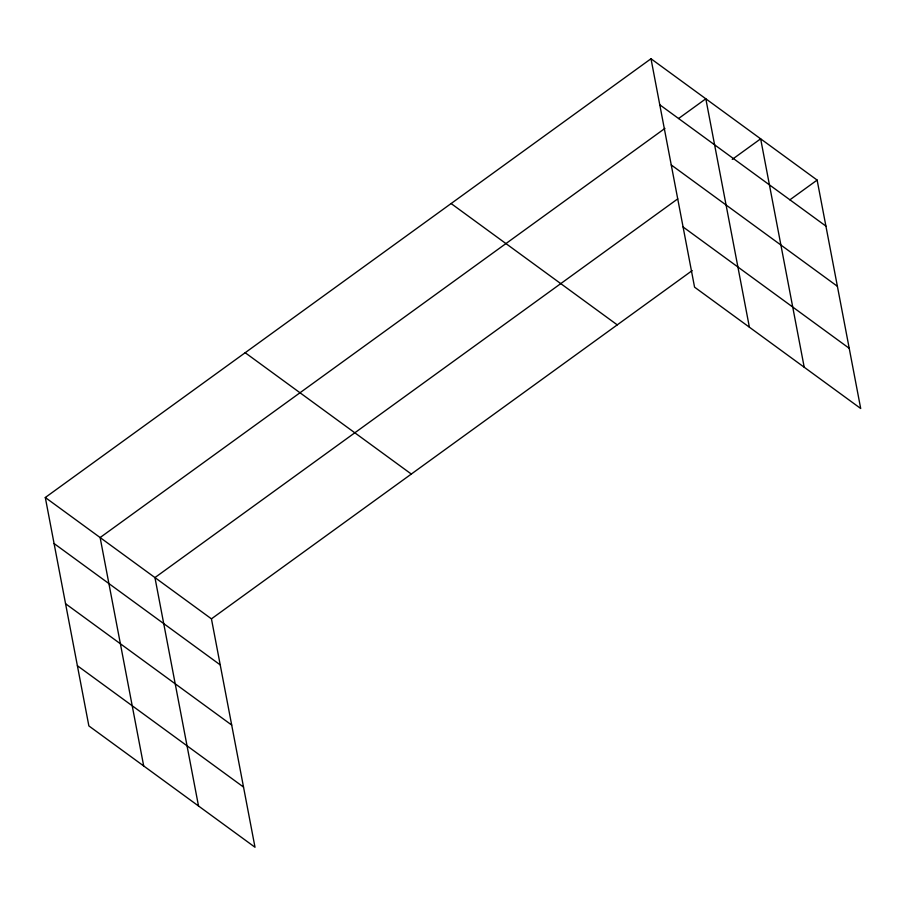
<?xml version="1.0" encoding="UTF-8"?>
<svg xmlns="http://www.w3.org/2000/svg" width="906" height="906" viewBox="0 0 906 906"><rect width="100%" height="100%" fill="white"/><g stroke="black" fill="none" stroke-linecap="round" stroke-linejoin="round"><path stroke-width="1.36" d="M45.3 497.507L211.438 618.843L255.005 847.246L88.867 725.921L45.3 497.507L650.995 58.754L817.133 180.079L860.7 408.493L694.562 287.157L650.995 58.754M664.936 128.403L100.124 537.552L143.692 765.955M678.56 118.539L705.819 98.788L749.387 327.202M677.733 198.878L154.949 577.586L198.516 806M732.252 159.399L760.644 138.833L804.211 367.236M211.438 618.843L692.207 270.577M789.873 199.83L817.133 180.079M659.772 104.779L825.91 226.104M671.255 164.96L837.393 286.296M683.09 226.976L849.216 348.3M451.12 203.544L617.246 324.869M245.175 352.717L411.313 474.053M54.077 543.532L220.215 664.868M65.56 603.724L231.698 725.049M77.395 665.729L243.521 787.065"/></g></svg>
